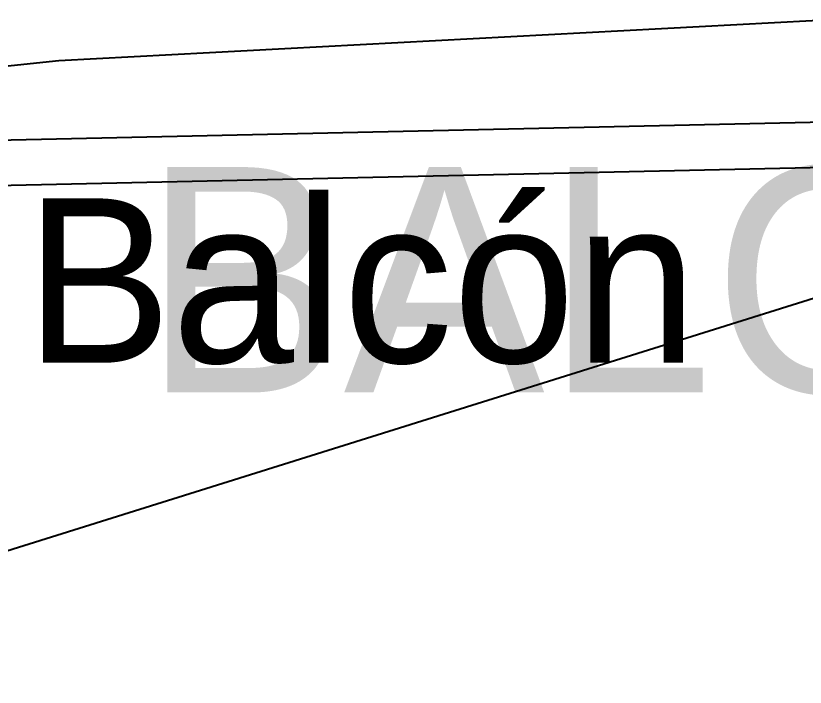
# Model space of a CAD drawing. Header units: feet. Extents: x -84 to 198, y -22 to 181.
# Drawn here: x 83.88 to 89.64, y 155 to 159.9 of the extents above; entities that cross this region are included whole.
import ezdxf
from ezdxf.enums import TextEntityAlignment as Align

# ---------------------------------------------------------------- set-up
doc = ezdxf.new("R2010")
doc.units = ezdxf.units.FT
for name, color, linetype in [('A-AREA-UNIDAD', 30, 'CONTINUOUS'), ('A-LINEA', 7, 'CONTINUOUS'), ('A-NOMBRE-ESPACIO', 2, 'CONTINUOUS'), ('A-TEXTO-PDF', 3, 'CONTINUOUS')]:
    doc.layers.add(name, color=color, linetype=linetype)

msp = doc.modelspace()

# ---------------------------------------------------------------- linework, layer by layer
at = {"layer": 'A-AREA-UNIDAD'}
msp.add_lwpolyline([(75.36, 131.5378), (80.768, 130.2044), (81.088, 131.0044), (81.568, 131.5733), (82.528, 131.5733), (83.84, 129.4933), (85.28, 129.1733), (88.512, 142.8089), (89.76, 142.7733), (97.68, 140.9422), (98.72, 145.2978), (98.688, 146.4889), (99.008, 147.7333), (99.008, 148.4978), (99.488, 148.5333), (100.192, 151.6089), (101.2, 151.6978), (102.848, 158.6489), (102.56, 158.7378), (102.528, 159.4133), (96.128, 159.8222), (90.24, 159.8933), (84.192, 159.5733), (77.44, 158.8622)], dxfattribs=at)
at = {"layer": 'A-LINEA'}
for p, q in [((96.7676, 160.0506), (36.6895, 141.2395)), ((102.3739, 159.4025), (77.654, 158.8574)), ((102.3354, 159.0714), (77.7071, 158.5283))]:
    msp.add_line(p, q, dxfattribs=at)

# ---------------------------------------------------------------- texts
at = {"layer": 'A-NOMBRE-ESPACIO'}
msp.add_text('Balcón', height=1.2, dxfattribs=at).set_placement((86.4, 157.3689), align=Align.CENTER)
at = {"layer": 'A-TEXTO-PDF'}
msp.add_text('BALCONY', height=1.646, dxfattribs=at).set_placement((90.0631, 157.1518), align=Align.CENTER)

doc.saveas('drawing.dxf')
